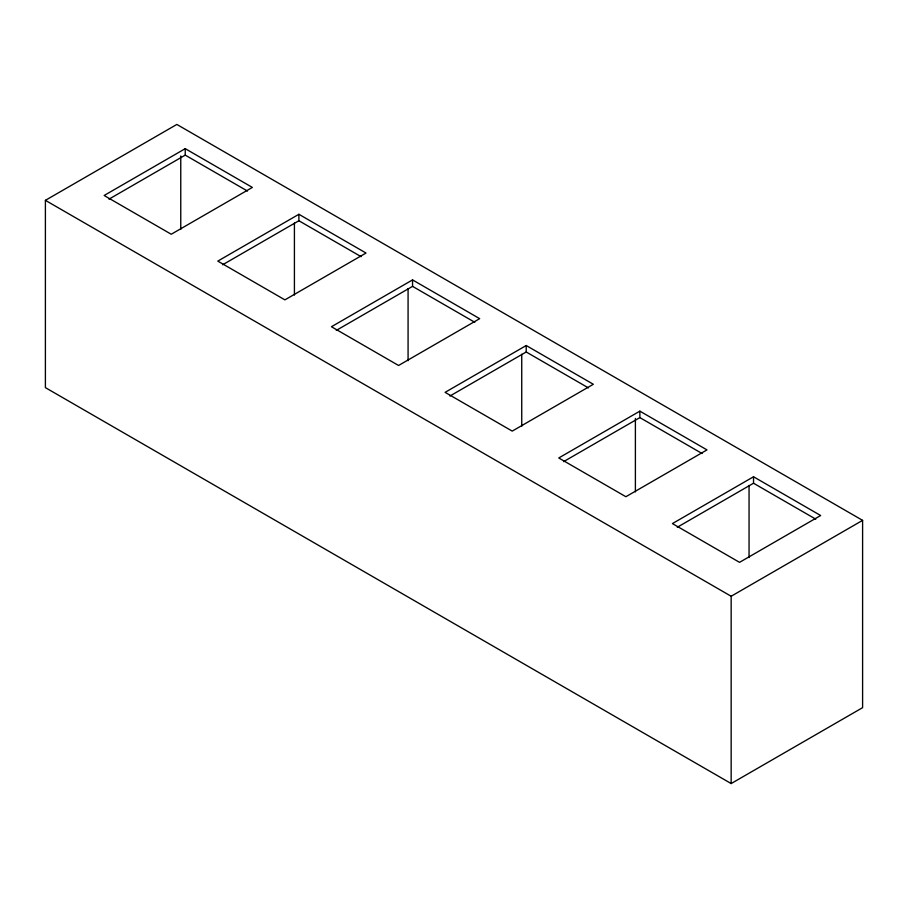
<?xml version="1.0" encoding="UTF-8"?>
<svg xmlns="http://www.w3.org/2000/svg" width="908" height="908" viewBox="0 0 908 908"><rect width="100%" height="100%" fill="white"/><g stroke="black" fill="none" stroke-linecap="round" stroke-linejoin="round"><path stroke-width="1.36" d="M45.4 200.339L176.844 124.441L862.6 520.363L862.6 707.661L731.156 783.559L45.4 387.637L45.4 200.339L731.156 596.25L862.6 520.363M185.232 148.662L104.136 195.492L171.249 234.241L252.356 187.423L185.232 148.662L185.232 155.12L108.971 199.158M298.891 214.288L217.795 261.107L284.908 299.867L366.015 253.037L298.891 214.288L298.891 220.746L222.63 264.773M412.55 279.902L331.443 326.732L398.567 365.481L479.674 318.663L412.55 279.902L412.55 286.361L336.289 330.399M526.209 345.528L445.102 392.347L512.226 431.107L593.333 384.277L526.209 345.528L526.209 351.986L449.948 396.013M639.868 411.142L558.76 457.973L625.884 496.721L706.991 449.903L639.868 411.142L639.868 417.601L563.607 461.639M753.526 476.768L672.419 523.587L739.543 562.347L820.65 515.517L753.526 476.768L753.526 483.226L677.266 527.253M185.232 155.12L247.475 191.055M298.891 220.746L361.134 256.68M412.55 286.361L474.793 322.295M526.209 351.986L588.452 387.92M639.868 417.601L702.111 453.535M753.526 483.226L815.77 519.16M749.055 485.485L749.055 557.546M731.156 596.25L731.156 783.559M635.396 418.452L635.396 491.92M521.737 354.245L521.737 426.295M408.078 288.619L408.078 360.68M294.419 223.005L294.419 295.055M180.76 155.972L180.76 229.44"/></g></svg>
